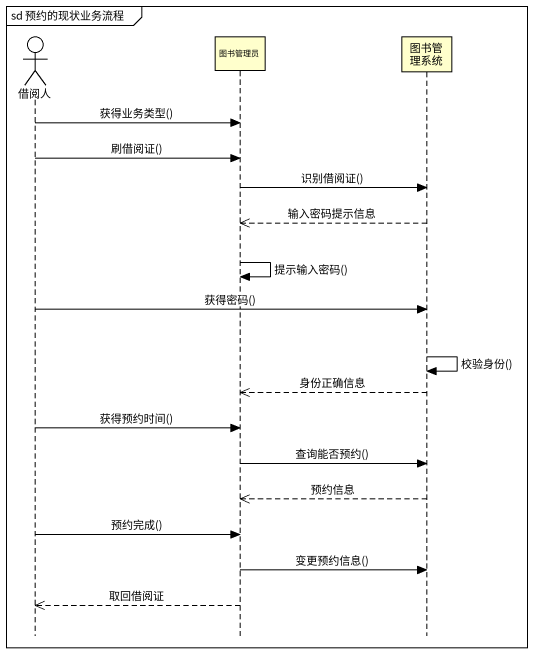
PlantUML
@startuml
mainframe sd 预约的现状业务流程
hide footbox
actor 借阅人
participant 图书管理员
participant 图书管理系统

借阅人 -> 图书管理员 : 获得业务类型()
借阅人 -> 图书管理员 : 刷借阅证()
图书管理员 -> 图书管理系统 : 识别借阅证()
图书管理系统 -->> 图书管理员 : 输入密码提示信息
图书管理员 -> 图书管理员 : 提示输入密码()
借阅人 -> 图书管理系统 : 获得密码()
图书管理系统 -> 图书管理系统 : 校验身份()
图书管理系统 -->> 图书管理员 : 身份正确信息
借阅人 -> 图书管理员 : 获得预约时间()
图书管理员 -> 图书管理系统 : 查询能否预约()
图书管理系统 -->> 图书管理员 : 预约信息
借阅人 -> 图书管理员 : 预约完成()
图书管理员 -> 图书管理系统 : 变更预约信息()
图书管理员 -->> 借阅人 : 取回借阅证
@enduml
